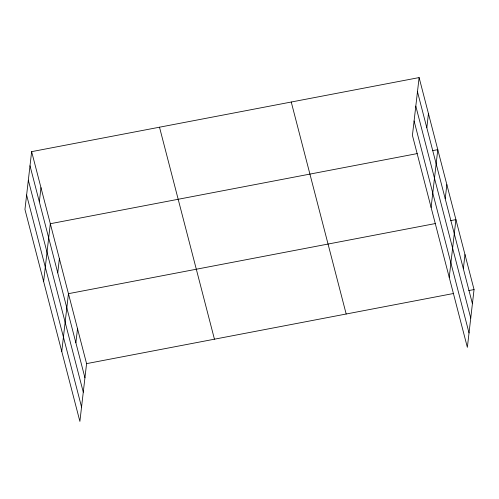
<?xml version="1.0" encoding="UTF-8"?>
<svg xmlns="http://www.w3.org/2000/svg" width="499" height="499" viewBox="0 0 499 499"><rect width="100%" height="100%" fill="white"/><g stroke="black" fill="none" stroke-linecap="round" stroke-linejoin="round"><path stroke-width="0.75" d="M31.637 151.646L24.95 209.43L79.89 421.418L86.577 363.634L31.637 151.646L419.11 77.582L474.05 289.57L467.363 347.354L412.424 135.366L419.11 77.582M39.34 201.827L40.974 187.68M43.631 281.505L50.318 223.72L417.239 153.586M57.747 272.841L59.381 258.7M61.764 351.464L68.444 293.674L435.371 223.54M75.873 342.794L77.513 328.654M426.813 127.763L428.448 113.622M431.105 207.441L437.791 149.656L432.458 150.673M445.22 198.777L446.855 184.636M449.231 277.4L455.918 219.616L450.591 220.633M463.346 268.736L464.987 254.59M86.577 363.634L453.497 293.499M468.723 290.586L474.05 289.57M417.47 91.722L472.416 303.71M415.804 106.125L470.75 318.113M414.089 120.964L469.029 332.952M291.241 102.021L346.181 314.008M159.499 127.201L214.445 339.189M30.002 165.787L84.942 377.774M28.331 180.189L83.277 392.177M26.615 195.028L81.555 407.016"/></g></svg>
